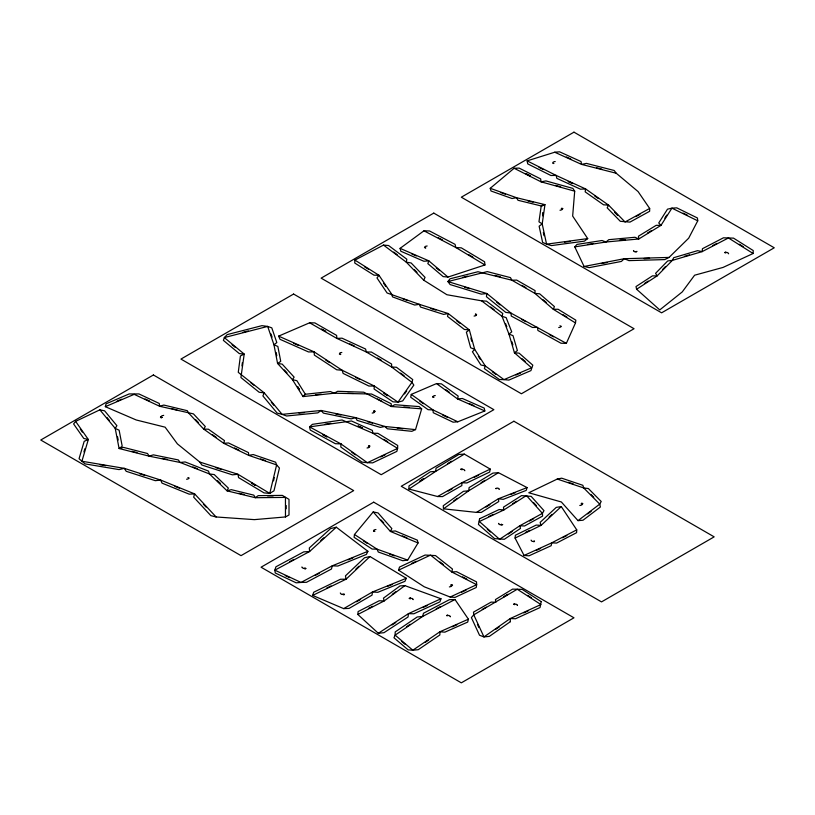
<?xml version="1.0" encoding="UTF-8"?>
<svg xmlns="http://www.w3.org/2000/svg" width="815" height="815" viewBox="0 0 815 815"><rect width="100%" height="100%" fill="white"/><g stroke="black" fill="none" stroke-linecap="round" stroke-linejoin="round"><path stroke-width="1.22" d="M408.967 489.051L408.977 485.934L430.371 471.793L435.719 471.365L464.336 454.118L490.253 469.104L489.672 472.038L466.903 482.949L461.799 482.745L437.614 496.529L408.967 489.051L435.719 471.365L436.025 468.228L458.916 454.424L464.336 454.118M649.667 208.457L649.647 211.289L629.954 222.108L620.317 221.303L607.155 207.825L608.601 205.136L585.608 188.937L556.115 175.408L527.132 160.871L527.712 163.866L550.899 175.5L556.115 175.408L556.859 178.363L580.453 189.192L585.608 188.937L585.17 191.861L603.558 204.81L608.601 205.136L625.054 221.986L649.667 208.457L638.084 191.576L616.232 173.238L614.194 170.488L586.443 163.397L581.543 164.386L554.74 152.222L527.132 160.871M576.735 529.862L576.602 532.674L556.604 543.075L551.735 542.851L524.065 555.463L515.08 538.063L515.386 535.231L536.199 525.074L541.089 525.359L561.28 506.573L576.735 529.862L551.735 542.851L551.164 545.714L529.027 555.81L524.065 555.463M753.111 253.506L753.254 250.572L733.52 238.133L723.455 237.807L702.428 248.718L702.173 251.611L672.334 260.392L667.73 260.932L655.586 273.331L657.145 275.888L636.607 289.244L659.753 309.914L682.257 291.913L694.604 275.215L723.027 267.432L753.111 253.506L728.447 237.96L702.173 251.611L697.579 250.663L673.71 257.693L672.334 260.392L657.145 275.888L652.448 275.867L636.016 286.554L636.607 289.244M354.922 260.107L354.719 263.011L373.983 275.164L379.006 275.307L391.679 294.144L392.535 296.884L414.662 305.034L419.328 304.331L448.209 313.531L469.338 329.892L474.697 349.38L485.282 365.945L503.986 379.627L508.855 380.085L530.911 370.621L532.806 365.171L519.104 353.15L514.438 352.773L508.968 334.099L502.02 316.312L481.594 300.827L446.885 294.724L423.698 280.177L406.298 262.165L383.508 245.081L354.922 260.107L379.006 275.307L376.968 277.925L387.105 293.003L419.328 304.331L420.509 307.041L443.605 314.407L448.209 313.531L447.486 316.393L464.387 329.474L469.338 329.892L466.374 332.153L470.663 347.75L474.697 349.38L472.425 351.744L480.901 364.998L485.282 365.945L484.375 368.584L499.34 379.525L503.986 379.627L531.563 367.799L514.438 352.773L517.382 350.562L513.002 335.627L508.968 334.099L511.728 331.868L506.166 317.636L502.02 316.312L502.794 313.52L486.453 301.143L481.594 300.827M574.697 191.179L572.66 216.067L587.707 238.591L584.406 241.138L551.49 245.59L546.57 244.164L542.617 242.391L539.133 226.183L542.209 223.911L544.95 204.636L516.527 197.709L490.223 188.306L514.112 168.277L519.124 168.094L540.671 178.923L541.038 181.827L574.697 191.179L572.874 188.397L545.938 180.92L541.038 181.827L514.112 168.277M357.836 614.459L358.111 611.576L379.189 600.767L384.171 600.94L404.902 585.639L440.966 598.76L439.906 601.857L413.877 613.777L408.417 613.664L378.323 633.286L357.836 614.459L384.171 600.94L383.457 598.149L400.043 585.914L404.902 585.639M241.943 365.894L242.381 362.634M575.482 322.944L575.848 320.173L558.112 309.272L553.314 309.303L534.895 293.38L511.912 280.228L477.977 271.731L449.992 278.812L447.914 281.562L450.145 284.567L481.319 294.144L486.881 293.532L511.025 313.133L566.343 343.36L575.482 322.944L553.314 309.303L554.414 306.572L539.673 293.828L534.895 293.38L535.088 290.609L516.7 280.095L511.912 280.228L510.455 277.609L487.248 271.609L447.914 281.562L486.881 293.532L486.412 296.68L505.728 312.359L511.025 313.133L511.25 316.047L532.399 327.457L537.462 327.386L537.9 330.462L561.005 343.237L566.343 343.36M354.474 534.508L354.087 537.33L372.149 549.055L377.05 549.167L407.683 560.078L418.054 542.963L417.362 540.151L395.244 530.942L390.405 531.441L373.209 511.922L354.474 534.508L377.05 549.167L378.262 552L402.763 560.73L407.683 560.078M411.259 394.399L410.679 397.231L428.089 409.68L433.02 409.945L457.816 421.793L484.823 410.954L484.242 408.121L462.4 398.494L457.531 398.912L436.534 383.58L411.259 394.399L433.02 409.945L433.244 412.706L453.079 422.18L457.816 421.793M273.504 480.84L274.298 477.6M468.411 619.196L467.708 622.079L444.878 632.155L439.876 631.788L412.838 650.227L408.132 649.861L393.971 637.778L395.132 635.119L395.194 631.931L417.199 616.986L422.649 616.446L454.994 599.504L468.411 619.196L439.876 631.788L439.876 634.956L418.238 649.698L412.838 650.227L395.132 635.119L422.649 616.446L423.505 613.237L449.381 599.687L454.994 599.504M105.318 406.685L106.093 403.812L129.178 393.93L138.947 393.94L159.261 403.466L159.567 406.247L193.43 413.888L205.299 426.52L203.668 429.077L223.738 443.319L248.697 455.361L276.621 464.917L279.443 468.044L273.972 490.834L269.775 493.401L264.04 492.902L238.581 477.61L237.949 474.279L199.746 462.024L177.395 443.88L165.119 427.172L136.227 419.98L105.318 406.685L134.18 394.338L159.567 406.247L163.856 405.065L187.277 410.689L188.836 413.276L203.668 429.077L208.426 429.21L224.482 440.609L223.738 443.319L228.506 442.963L248.473 452.59L248.697 455.361L253.292 454.556L275.633 462.207L276.621 464.917L269.775 493.401L237.949 474.279L232.407 474.839L201.855 465.039L199.746 462.024M83.935 451.907L84.903 448.688M415.528 429.627L421.681 408.845L419.114 406.583L394.837 404.709L391.332 406.502L363.785 392.209L337.675 391.292L334.191 393.217L303.027 396.589L292.483 379.688L277.579 363.459L273.972 344.806L267.687 326.418L261.91 325.664L227.212 334.598L224.319 337.583L223.402 340.395L239.304 353.588L244.205 354.067L240.924 377.559L259.129 392.239L264.284 392.891L282.122 414.366L286.625 415.996L317.819 412.869L321.11 410.475L355.809 417.667L384.853 426.469L415.528 429.627L411.83 431.318L387.298 428.792L384.853 426.469L380.299 427.396L357.062 420.357L355.809 417.667L351.143 418.869L323.382 413.113L321.11 410.475L282.122 414.366L277.151 413.103L262.878 395.917L264.284 392.891L238.265 372.333L240.405 355.961L244.205 354.067L224.319 337.583L267.687 326.418L271.792 327.854L276.815 342.565L273.972 344.806L277.854 346.446L280.737 361.371L277.579 363.459L282.194 364.132L294.123 377.111L292.483 379.688L296.874 380.687L305.309 394.205L303.027 396.589L305.493 394.246L330.421 391.546L334.191 393.217L371.599 394.022L391.19 403.731L391.332 406.502L421.681 408.845M398.555 570.164L399.513 567.077L425.084 555.035L435.505 555.596L452.498 569.074L451.755 571.967L476.653 584.671L476.235 587.503L455.045 597.395L450.175 597.038L424.218 586.78L398.555 570.164L430.514 555.107L451.755 571.967L456.594 571.702L476.51 581.869L476.653 584.671L450.175 597.038M527.081 487.594L526.195 490.406L503.222 499.351L498.373 498.77L476.49 512.401L443.492 508.825L443.258 505.738L463.44 491.313L468.707 490.793L498.454 472.69L527.081 487.594L498.373 498.77L498.78 501.52L481.278 512.421L476.49 512.401M312.634 595.429L313.704 592.24L340.466 579.251L346.09 579.19L369.959 556.533L406.298 578.283L404.943 581.329L377.844 592.301L372.424 592.006L343.696 608.622L312.634 595.429L346.09 579.19L345.448 575.869L364.539 557.735L369.959 556.533M423.698 280.177L425.053 277.375L411.127 262.97L406.298 262.165L406.828 259.211L388.592 245.539L383.508 245.081M367.911 551.297L366.383 554.424L337.828 566.048L332.225 565.834L301 582.45L296.151 582.807L275.236 572.976L274.849 570.164L275.918 566.802L303.74 551.867L309.629 551.5L336.289 527.213L367.911 551.297L332.225 565.834L331.501 568.992L306.522 582.287L301 582.45L274.849 570.164L309.629 551.5L309.303 547.975L330.635 528.548L336.289 527.213M697.742 220.824L688.685 238.184L669.064 257.418L664.765 259.588L628.936 260.627L624.28 258.712L584.09 266.474L574.769 246.884L576.969 244.418L601.99 240.517L606.034 242.004L638.797 238.978L660.975 225.378L671.917 208.151L676.786 207.856L697.446 217.992L697.742 220.824L671.917 208.151L667.495 209.17L658.744 222.953L660.975 225.378L656.177 225.337L638.44 236.218L638.797 238.978L634.966 237.267L608.754 239.681L606.034 242.004L574.769 246.884M664.795 218.155L666.762 215.089M404.566 393.91L406.716 390.884M375.043 411.514L374.014 411.106M75.622 421.365L73.605 423.943L83.772 438.45L88.326 439.499L81.908 461.239L85.157 463.908L119.072 469.603L124.298 468.35L160.667 480.066L194.622 493.88L216.107 516.965L254.372 519.634L285.474 516.944L289.009 514.988L288.999 499.361L282.367 495.398L258.223 495.642L255.268 497.71L227.079 490.854L209.455 473.943L180.207 462.492L149.104 456.145L119.092 448.515L115.231 428.425L99.868 409.833L75.622 421.365L88.326 439.499L84.19 441.333L79.055 458.723L81.908 461.239L124.298 468.35L126.203 471.304L155.308 480.677L160.667 480.066L162.022 483.122L189.192 494.165L194.622 493.88L193.654 497.15L210.841 515.63L216.107 516.965M662.727 269.358L665.529 266.515M355.941 569.043L358.895 566.252M549.086 517.138L552.081 514.367M320.845 540.518L323.881 537.757M578.018 520.642L599.738 504.128L601.205 501.49L588.389 488.552L583.713 487.951L557.256 479.057L528.782 492.759L561.341 501.969L578.018 520.642L583.01 520.225L600.39 507.012L599.738 504.128L583.713 487.951L582.847 485.292L561.688 478.181L557.256 479.057M587.727 513.929L591.16 511.331M392.229 594.329L395.733 591.751M484.956 264.967L447.985 277.069L428.843 260.861L423.841 261.248L400.837 251.244L400.084 248.361L423.963 230.808L429.536 230.971L455.045 244.337L455.85 247.526L484.956 264.967L484.599 261.798L461.31 247.852L455.85 247.526L423.963 230.808M373.973 410.841L374.89 411.035M433.529 397.231L433.998 397.251M635.761 251.682L637.045 251.377M636.444 251.866L635.761 251.927M369.246 446.1L370.03 446.121M725.156 252.181L725.849 252.11M725.839 252.365L724.616 252.681M373.504 531.125L374.258 531.125M460.648 469.277L461.3 469.328M461.147 468.982L462.054 469.032M495.836 488.409L497.119 488.093M496.508 488.593L495.866 488.674M501.989 524.992L501.093 524.931M453.772 500.828L457.337 498.291M443.492 508.825L468.707 490.793L469.114 487.584L492.912 473.097L498.454 472.69M495.836 629.251L499.463 626.735M425.063 642.515L428.731 640.019M406.512 626.766L410.19 624.28M508.387 534.029L512.095 531.553M419.939 481.166L423.668 478.7L419.949 481.176M644.461 283.518L648.231 281.073M392.015 624.973L395.784 622.528M425.807 247.954L425.338 247.943M162.348 417.351L161.879 417.341M451.164 584.661L451.704 584.65M512.706 503.69L516.506 501.266M305.35 568.035L303.975 568.259L304.474 568.544M306.094 568.473L304.718 568.687L305.218 568.972M461.412 469.695L462.808 469.471L462.309 469.175M343.696 594.074L342.351 594.267L342.86 594.553M446.966 615.763L448.362 615.529L447.863 615.244M486.015 507.062L489.886 504.668M581.594 503.222L582.124 503.222M647.426 233.09L651.317 230.716M504.088 596.672L507.979 594.288L504.098 596.672M481.115 482.643L485.027 480.28M447.557 463.633L451.479 461.28M356.552 601.755L360.566 599.443M552.896 162.379L554.027 161.727M552.652 163.245L553.905 163.53M424.839 246.782L425.96 246.13M424.462 247.434L425.236 247.842M161.38 416.18L162.501 415.528M161.003 416.832L161.778 417.229M561.189 210.056L562.309 209.404M339.509 353.262L340.629 352.61M340.252 354.566L340.752 354.281L339.376 354.056M187.756 479.067L188.886 478.425M475.288 315.904L476.418 315.252M373.382 412.92L374.513 412.268M432.989 396.385L434.11 395.733M432.846 396.895L433.519 396.987M559.895 327.375L561.026 326.723M368.614 445.876L369.399 445.754M368.237 447.832L369.368 447.18M726.318 252.375L725.686 253.027M373.627 530.331L374.757 529.679M374.88 531.339L374.095 531.462M500.838 524.789L501.47 524.137M410.872 598.22L410.251 598.872M582.694 503.884L582.114 503.792M580.993 505.31L582.114 504.658M452.57 585.15L451.785 584.742M450.563 586.739L451.693 586.087M533.407 541.537L534.029 540.885M533.907 541.832L534.528 541.18M447.364 614.958L446.732 615.6M515.162 604.058L514.54 604.71M448.189 491.068L452.223 488.776M482.286 609.426L486.331 607.134M635.792 216.637L639.907 214.396M529.546 520.979L533.672 518.737M433.448 397.272L432.857 397.18M289.682 561.647L293.838 559.426M314.998 575.543L319.174 573.332M436.239 608.764L440.446 606.574M712.728 245.57L716.945 243.39M562.595 537.747L566.822 535.567M368.411 608.479L372.659 606.309M525.451 532.45L529.791 530.341M515.08 538.063L541.089 525.359L540.101 522.405L556.258 507.378L561.28 506.573M326.734 588.043L331.073 585.944M490.253 469.104L461.799 482.745L461.871 485.577L442.525 496.6L437.614 496.529M474.299 477.274L478.66 475.196M380.758 456.899L385.149 454.831M488.949 516.455L493.35 514.397M411.891 563.348L416.282 561.291M461.647 592.199L466.068 590.152M440.966 598.76L408.417 613.664L408.06 616.986L383.977 632.684L378.323 633.286M422.914 607.552L427.355 605.525M523.79 612.88L528.242 610.863M536.107 550.492L540.569 548.464M452.315 626.806L456.828 624.83M278.628 336.126L309.629 322.791L314.855 322.903L336.626 335.403L336.86 338.419L366.312 351.978L391.608 366.984L411.952 382.347L413.837 385.098L402.681 400.919L398.005 402.131L392.952 401.846L374.054 388.979L374.391 386.055L342.168 370.265L314.193 351.897L278.628 336.126L280.024 339.325L308.478 351.937L314.193 351.897L314.325 355.075L336.717 369.776L342.168 370.265L343.105 373.402L368.879 386.035L374.391 386.055L398.005 402.131L411.952 382.347L412.726 379.566L396.457 367.28L391.608 366.984L391.618 364.061L371.385 352.049L366.312 351.978L365.578 349.024L342.005 338.174L336.86 338.419L309.629 322.791M515.915 375.012L520.479 373.066M117.044 401.153L121.608 399.218M348.158 559.834L352.793 557.959M406.298 578.283L372.424 592.006L372.058 595.113L349.075 608.408L343.696 608.622M387.441 586.413L392.086 584.538M510.771 494.43L515.477 492.617M344.48 594.196L343.36 594.553L343.981 594.919M513.542 604.424L514.662 604.058L514.041 603.701M684.406 256.368L689.459 254.891M243.125 332.286L248.3 330.961M462.523 277.426L467.718 276.122M601.725 263.49L607.104 262.461M587.483 244.469L592.953 243.624M325.185 424.146L330.676 423.352M587.707 238.591L546.57 244.164L542.209 223.911L538.959 221.812L541.15 206.399L544.95 204.636L540.732 205.828L517.994 200.286L516.527 197.709L512.034 198.514L490.987 190.985L490.223 188.306M564.54 242.147L570.062 241.403M315.69 394.796L321.263 394.205M298.942 413.093L304.525 412.543M554.74 152.222L559.61 151.824L581.054 161.564L581.543 164.386L616.232 173.238M669.064 257.418L624.28 258.712L621.387 261.432L589.235 267.636L584.09 266.474M267.514 497.17L273.178 497.13M347.73 393.288L353.384 393.472M436.534 383.58L441.404 383.855L458.203 396.11L457.531 398.912L484.823 410.954M403.792 407.052L409.405 407.48M447.985 277.069L443.146 276.601L427.834 263.632L428.843 260.861L400.084 248.361M397.272 428.16L402.855 428.731M100.184 464.733L105.624 465.64M162.226 458.397L167.564 459.477M335.546 413.908L340.884 414.998M99.868 409.833L104.595 410.811L116.891 425.685L115.231 428.425L119.133 430.208L122.219 446.274L119.092 448.515L123.513 447.404L147.535 453.517L149.104 456.145L153.393 454.852L178.281 459.925L180.207 462.492L185.127 461.942L208.518 471.111L209.455 473.943L214.253 474.585L228.353 488.104L227.079 490.854L231.277 489.652L253.822 495.143L255.268 497.71L285.454 497.405L285.474 516.944M373.209 511.922L378.089 512.951L391.842 528.568L390.405 531.441L418.054 542.963M171.863 408.763L177.089 410.006M238.836 493.269L244.062 494.532M527.855 200.918L533.071 202.181M596.58 167.778L601.765 169.102M131.786 451.296L136.981 452.61M495.102 275.439L500.278 276.774M555.616 185.423L560.73 186.839M367.484 421.671L372.506 423.179M464.56 287.145L469.572 288.673M430.941 308.508L435.913 310.077M216.026 467.718L220.987 469.297M139.66 473.77L144.612 475.359M568.391 482.327L573.291 483.967M260.576 458.957L265.456 460.618M389.58 554.118L394.409 555.83M500.593 192.503L505.412 194.214M402.732 298.708L407.51 300.46M192.88 466.964L197.576 468.798M174.919 486.372L179.555 488.246M402.345 535.913L406.94 537.829M411.769 253.954L416.312 255.92M469.348 403.619L473.861 405.595M293.726 343.339L298.229 345.326M566.343 156.969L570.806 158.986M349.808 343.859L354.25 345.896M145.111 398.943L149.522 401M285.27 575.594L289.682 577.652M442.779 415.141L447.15 417.219M234.496 447.985L238.846 450.074M355.656 377.416L359.986 379.525M683.123 213.123L687.452 215.231M377.396 399.055L381.695 401.184M581.625 503.507L582.756 503.589M539.021 167.381L543.31 169.52M462.543 576.928L466.801 579.098M438.287 237.766L442.484 239.956M521.682 319.449L525.838 321.67M326.825 436.809L322.699 434.568L326.815 436.82M549.361 334.537L553.466 336.799M521.885 285.362L525.92 287.664M321.742 329.158L325.755 331.471L321.731 329.168M727.194 252.446L728.315 253.098M561.688 208.182L562.941 208.609M562.442 208.905L561.311 208.538M633.795 251.234L634.916 251.876M559.895 325.786L561.148 326.214M582.246 504.149L581.115 503.792M374.635 411.758L373.514 411.402M497.873 488.093L498.994 488.745M463.429 469.399L464.56 470.041M369.49 446.671L368.37 446.314M531.4 540.814L532.531 541.466M502.723 524.565L501.999 524.738M498.841 524.065L499.962 524.707M516.038 604.129L517.168 604.781M451.816 585.588L450.685 585.221M448.984 615.457L450.114 616.109M411.748 598.292L412.879 598.943M189.009 477.916L187.888 477.549M302.222 567.678L303.343 568.33M340.599 593.687L341.73 594.339M377.488 358.03L381.451 360.362M468.941 254.789L472.883 257.132M383.784 439.336L387.685 441.71M562.971 314.651L566.853 317.035M739.378 244.245L743.219 246.66M364.519 266.78L368.36 269.184M527.723 595.398L531.502 597.833M363.347 540.885L367.117 543.33M325.776 360.128L329.525 362.573M594.756 196.038L598.353 198.565M351.825 452.305L355.401 454.831M212.46 434.67L216.046 437.207M419.807 401.163L423.372 403.7M492.321 371.752L495.836 374.319M445.825 389.713L449.35 392.28M393.727 252.079L397.2 254.667M400.623 373.117L404.067 375.715M490.65 307.021L494.094 309.619M456.502 320.652L459.905 323.27M440.039 561.973L443.38 564.622M250.674 382.622L253.985 385.271M496.732 302.243L500.023 304.902M232.051 344.714L235.301 347.394M436.229 267.85L439.428 270.549M401.805 641.548L404.994 644.247M543.116 299.757L546.274 302.467M522.028 358.702L525.155 361.422M487.329 529.261L490.447 531.991M217.422 480.789L220.345 483.59M217.411 480.789L220.325 483.59M590.926 494.42L593.748 497.252M414.234 269.541L417.005 272.393M195.518 419.542L198.228 422.415M203.393 504.179L206.083 507.052M284.323 369.939L286.992 372.822M533.743 502.814L536.362 505.718M381.145 520.041L383.733 522.955M271.334 402.335L273.799 405.279M106.959 417.484L109.414 420.428M80.247 429.067L82.386 432.103M383.651 283.355L385.709 286.401M478.334 356.267L480.31 359.334M477.447 624.412L478.925 627.57M505.555 323.524L506.818 326.713M270.967 333.926L272.078 337.135M511.922 341.76L512.88 344.979M470.866 338.082L471.763 341.312M543.33 232.458L544.043 235.708M276.153 352.467L276.794 355.707M117.543 436.799L118.185 440.049M286.157 505.545L286.177 508.815M474.503 315.925A1.355 0.784 0 0 1 474.096 316.088M476.378 314.773A1.345 0.774 0 0 1 475.369 314.193M475.583 314.07A1.345 0.774 0 0 1 476.592 314.651M186.981 479.088A1.355 0.784 0 0 1 186.574 479.251M426.744 246.11A1.355 0.784 0 0 1 427.152 245.957M375.542 529.658A1.355 0.784 0 0 1 375.949 529.495M554.811 161.706A1.355 0.784 0 0 1 555.219 161.543M341.414 352.589A1.355 0.784 0 0 1 341.821 352.437M633.754 250.775A1.355 0.784 0 0 1 633.479 250.541M559.121 327.396A1.355 0.784 0 0 1 558.713 327.559M434.894 395.713A1.355 0.784 0 0 1 435.302 395.55M499.035 489.194A1.355 0.784 0 0 1 499.31 489.428M412.91 599.402A1.355 0.784 0 0 1 413.195 599.636M410.424 598.027A1.345 0.774 0 0 1 409.415 598.607M409.201 598.485A1.345 0.774 0 0 1 410.21 597.904M531.37 540.365A1.355 0.784 0 0 1 531.085 540.131M449.778 586.759A1.355 0.784 0 0 1 449.371 586.922M367.463 447.853A1.355 0.784 0 0 1 367.056 448.016M517.209 605.229A1.355 0.784 0 0 1 517.484 605.464M498.8 523.607A1.355 0.784 0 0 1 498.525 523.373M728.355 253.557A1.355 0.784 0 0 1 728.63 253.791M560.404 210.076A1.355 0.784 0 0 1 559.997 210.239M580.209 505.331A1.355 0.784 0 0 1 579.801 505.483M372.608 412.94A1.355 0.784 0 0 1 372.2 413.093M163.285 415.507A1.355 0.784 0 0 1 163.693 415.355M160.667 417.097A1.345 0.774 0 0 1 161.676 417.677M161.462 417.8A1.345 0.774 0 0 1 160.453 417.219M450.155 616.558A1.355 0.784 0 0 1 450.43 616.792M302.182 567.22A1.355 0.784 0 0 1 301.907 566.985M464.591 470.5A1.355 0.784 0 0 1 464.866 470.734M340.568 593.239A1.355 0.784 0 0 1 340.293 593.004M340.935 443.91L340.833 447.078L361.992 462.115L367.392 462.706L372.659 462.859L396.834 451.398L397.618 448.382L397.71 445.469L377.885 433.336L372.832 433.223L342.076 419.98L312.389 424.35L309.557 426.877L310.271 430.076L335.373 443.696L340.935 443.91L367.392 462.706L397.618 448.382L372.832 433.223L372.394 430.432L351.459 420.978L309.557 426.877L340.935 443.91M479.577 518.768L478.425 524.412L494.613 538.644L504.302 539.286L520.479 528.436L519.817 525.757L542.423 513.379L543.972 510.648L531.176 496.376L521.539 495.612L503.466 507.164L503.833 509.976L479.363 521.508L499.595 539.306L519.817 525.757L524.514 526.001L542.596 516.099L542.423 513.379L526.429 495.53L503.833 509.976L499.147 509.548L479.577 518.768M541.191 601.653L540.039 607.552L515.498 618.758L510.241 618.554L483.967 636.923L479.526 635.242L471.365 617.576L473.77 614.846L517.26 589.235L522.262 589.408L541.191 601.653M543.096 212.613L542.637 215.863L543.116 212.613M510.343 621.692L489.326 636.383L483.967 636.923L473.77 614.846L473.495 612.136L491.15 602.091L495.846 602.295L495.418 599.585L512.543 589.133L517.26 589.235L540.916 604.547L510.241 618.554L510.343 621.692M153.403 374.981L40.75 440.019L241.026 555.647L353.679 490.61L153.403 374.981M293.594 294.042L180.94 359.079L381.216 474.707L493.87 409.67L293.594 294.042M433.784 213.102L321.13 278.139L521.406 393.767L634.06 328.73L433.784 213.102M573.974 132.162L461.321 197.199L661.597 312.828L774.25 247.791L573.974 132.162M373.708 502.172L261.055 567.209L461.321 682.838L573.974 617.801L373.708 502.172M513.898 421.233L401.245 486.27L601.511 601.898L714.164 536.861L513.898 421.233M625.105 239.824L619.512 240.344L625.105 239.834M649.535 258.386L643.881 258.549L649.535 258.396M362.42 427.997L357.958 425.99L362.41 428.007M572.639 183.507L568.208 181.47L572.639 183.518M530.178 175.816L525.909 173.666L530.168 175.816M255.319 485.302L251.397 482.938L255.309 485.302M387.502 395.601L383.834 393.105L387.492 395.601M617.607 215.18L614.826 212.338L617.597 215.191M299.39 389.539L297.475 386.463L299.38 389.539"/></g></svg>
